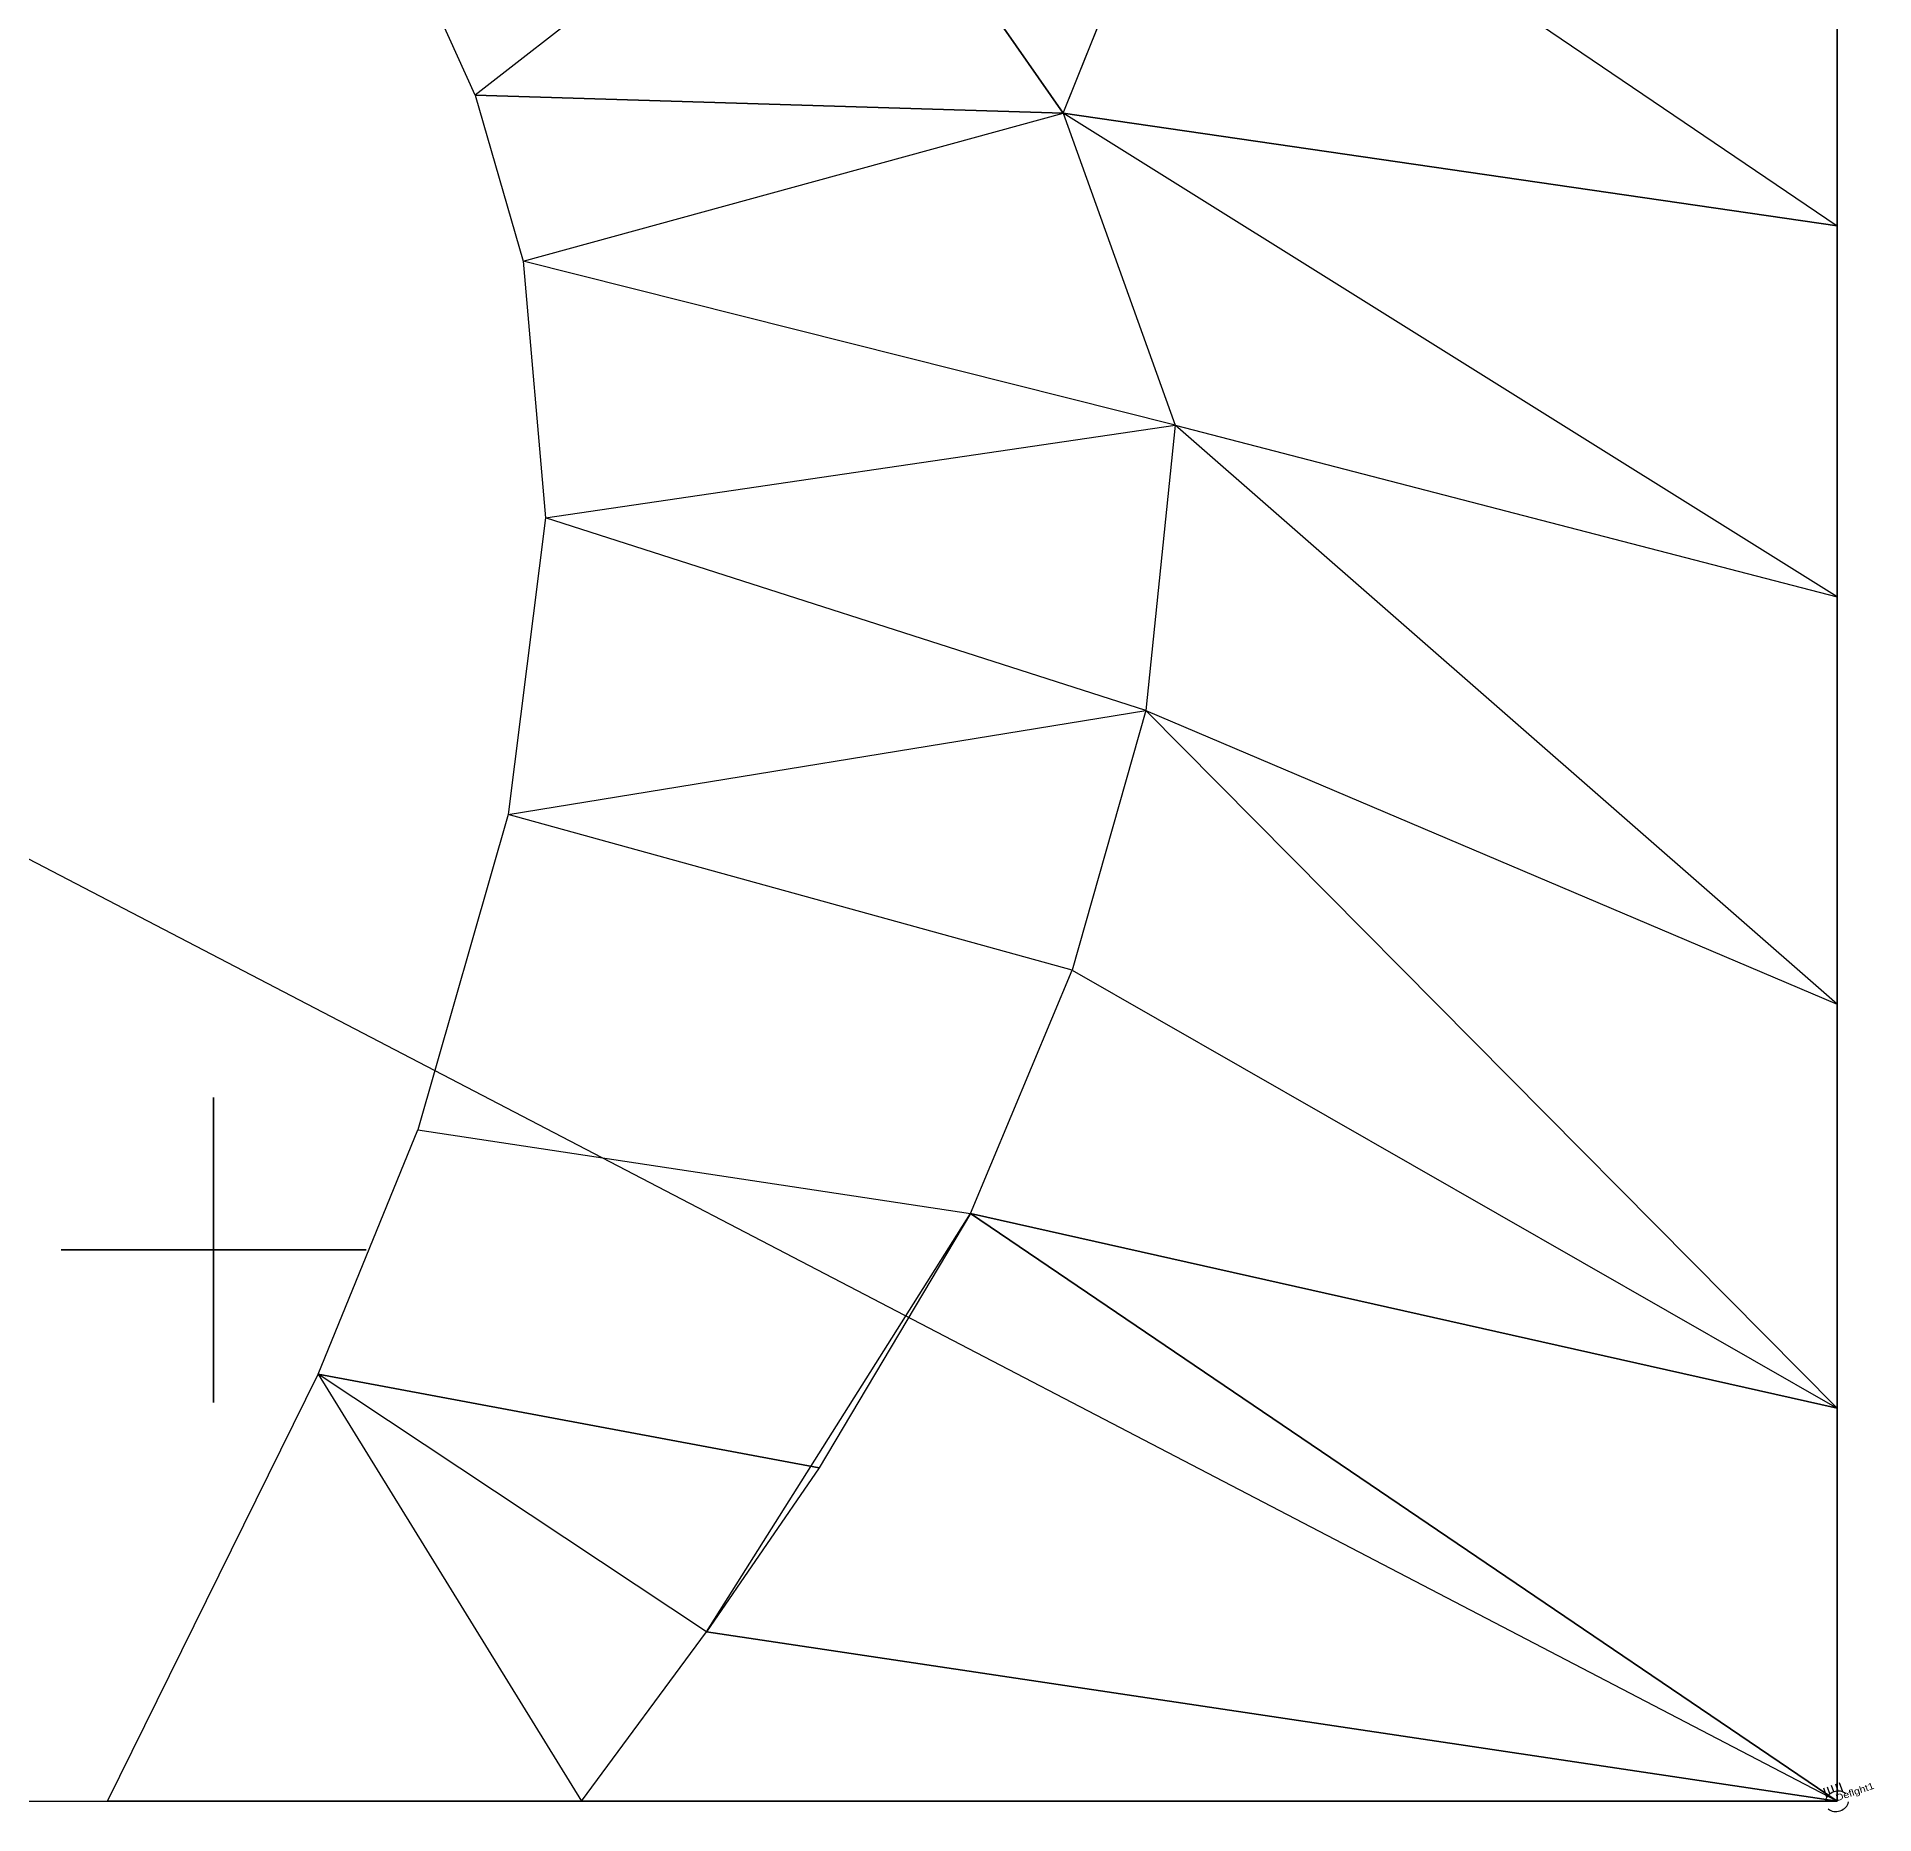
# Model space of a CAD drawing. Extents: x -340 to 755, y -404 to 683.
# Drawn here: x 204 to 755, y -404 to 129 of the extents above; entities that cross this region are included whole.
import ezdxf

# ---------------------------------------------------------------- set-up
doc = ezdxf.new("R2010")
doc.units = 0
doc.layers.get('0').update_dxf_attribs({"linetype": 'CONTINUOUS'})
for name, color, linetype in [('ASHADE', 7, 'CONTINUOUS'), ('DIRT', 1, 'CONTINUOUS'), ('TERRAIN', 104, 'CONTINUOUS'), ('TREE', 6, 'CONTINUOUS')]:
    doc.layers.add(name, color=color, linetype=linetype)

# ---------------------------------------------------------------- blocks, each defined once
blk = doc.blocks.new('TREE')
for points in [[(0, 45.72, -0.56), (0, 45.72, 179.8), (0, -45.72, 179.8), (0, -45.72, 0.56)], [(45.72, 0, -0.56), (45.72, 0, 179.8), (-45.72, 0, 179.8), (-45.72, 0, 0.56)]]:
    blk.add_3dface(points)
blk = doc.blocks.new('DIRECT')
at = {"layer": 'ASHADE', "color": 7, "linetype": 'CONTINUOUS'}
for p, q in [((-0.21, 0.214), (-0.21, 0.5)), ((-0.11, 0.279), (-0.11, 0.5)), ((0, 0.3), (0, 0.5)), ((0.11, 0.279), (0.11, 0.5)), ((0.21, 0.214), (0.21, 0.5))]:
    blk.add_line(p, q, dxfattribs=at)
for start, end in [(25.6793, 154.3207), (205.6793, 334.3207)]:
    blk.add_arc((0, 0), 0.3, start, end, dxfattribs=at)
at = {"layer": 'ASHADE', "color": 7, "linetype": 'CONTINUOUS', "flags": 1}
for tag, p in [('GNAME', (0, 0.28)), ('LAX', (0, 0.265)), ('LAY', (0, 0.25)), ('LAZ', (0, 0.235)), ('INTENSITY', (0, 0.22)), ('COLOR', (0, 0.205)), ('CONEA', (0, 0.19)), ('CONED', (0, 0.175)), ('BEAMD', (0, 0.16))]:
    blk.add_attdef(tag, p, '', height=0.01, dxfattribs=at)

msp = doc.modelspace()

# ---------------------------------------------------------------- linework, layer by layer
at = {"layer": 'DIRT'}
for points in [[(744, 679.98, 3.52), (744, 189.51, 123.52), (744, 72.48, 99.52), (744, -400.02, 3.52)], [(744, 72.48, 99.52), (744, -400.02, 99.52), (744, -400.02, 3.52)], [(744, -400.02, 3.52), (744, -400.02, 99.52), (367.39, -400.02, 63.52), (225.24, -400.02, 3.52)]]:
    msp.add_3dface(points, dxfattribs=at)
at = {"layer": 'TERRAIN'}
for points in [[(744, 679.98, 3.52), (744, -400.02, 3.52), (168, -100.02, 3.52), (168, 139.98, 3.52)], [(447.4, 198.7, 63.52), (511.87, 106.19, 63.52), (594.95, 312.82, 123.52)], [(447.4, 198.7, 63.52), (335.54, 111.65, 3.52), (306.15, 176.61, 3.52), (413.94, 247.11, 63.52)], [(335.54, 111.65, 3.52), (511.87, 106.19, 63.52), (447.4, 198.7, 63.52)], [(744, 72.48, 99.52), (511.87, 106.19, 63.52), (550.93, 203.35, 91.73)], [(550.93, 203.35, 91.73), (744, 72.48, 99.52), (744, 189.51, 123.52)], [(335.54, 111.65, 3.52), (349.93, 61.8, 3.52), (511.87, 106.19, 63.52)], [(511.87, 106.19, 63.52), (545.45, 12.62, 63.52), (349.93, 61.8, 3.52)], [(744, 72.48, 99.52), (744, -38.81, 99.52), (511.87, 106.19, 63.52)], [(511.87, 106.19, 63.52), (545.45, 12.62, 63.52), (744, -38.81, 99.52)], [(349.93, 61.8, 3.52), (356.68, -15.11, 3.52), (545.45, 12.62, 63.52)], [(545.45, 12.62, 63.52), (536.7, -72.94, 63.52), (356.68, -15.11, 3.52)], [(545.45, 12.62, 63.52), (536.7, -72.94, 63.52), (744, -160.94, 99.52)], [(744, -38.81, 99.52), (744, -160.94, 99.52), (545.45, 12.62, 63.52)], [(356.68, -15.11, 3.52), (345.46, -104.09, 3.52), (536.7, -72.94, 63.52)], [(536.7, -72.94, 63.52), (514.63, -150.79, 63.52), (345.46, -104.09, 3.52)], [(536.7, -72.94, 63.52), (514.63, -150.79, 63.52), (744, -282.1, 99.52)], [(744, -160.94, 99.52), (744, -282.1, 99.52), (536.7, -72.94, 63.52)], [(744, -400.02, 3.52), (168, -100.02, 3.52), (0, -100.02, 3.52), (-336, -400.02, 3.52)], [(345.46, -104.09, 3.52), (318.39, -198.68, 3.52), (484.13, -223.72, 63.52), (514.63, -150.79, 63.52)], [(744, -282.1, 99.52), (484.13, -223.72, 63.52), (514.63, -150.79, 63.52)], [(484.13, -223.72, 63.52), (438.76, -299.98, 63.52), (288.47, -271.97, 3.52), (318.39, -198.68, 3.52)], [(404.92, -349.18, 63.52), (484.13, -223.72, 63.52), (744, -400.02, 99.52)], [(744, -282.1, 99.52), (744, -400.02, 99.52), (484.13, -223.72, 63.52)], [(367.39, -400.02, 63.52), (225.24, -400.02, 3.52), (288.47, -271.97, 3.52)], [(438.76, -299.98, 63.52), (404.92, -349.18, 63.52), (288.47, -271.97, 3.52)], [(288.47, -271.97, 3.52), (367.39, -400.02, 63.52), (404.92, -349.18, 63.52)], [(744, -400.02, 99.52), (367.39, -400.02, 63.52), (404.92, -349.18, 63.52), (744, -400.02, 99.52)]]:
    msp.add_3dface(points, dxfattribs=at)

# ---------------------------------------------------------------- block references
at = {"layer": 'ASHADE', "extrusion": (-0.179063, 0.526492, 0.831109)}
ref = msp.add_blockref('DIRECT', (-575.57, 713.21, -45.9), dxfattribs=dict(at, xscale=12, yscale=12, zscale=12, rotation=180))
ref.add_attrib('SNAME', 'Deflght1', (-575.57, 713.21, -45.9), dxfattribs={"color": 1, "extrusion": (-0.179063, 0.526492, 0.831109), "height": 2.4, "rotation": 180})
at = {"layer": 'TREE'}
msp.add_blockref('TREE', (257.11, -234.66, 4.08), dxfattribs=at)

doc.saveas('drawing.dxf')
